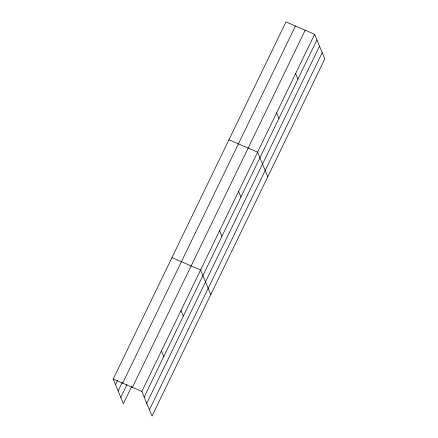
<?xml version="1.0" encoding="UTF-8"?>
<svg xmlns="http://www.w3.org/2000/svg" width="438" height="438" viewBox="0 0 438 438"><rect width="100%" height="100%" fill="white"/><g stroke="black" fill="none" stroke-linecap="round" stroke-linejoin="round"><path stroke-width="0.66" d="M113.212 379.045L285.976 21.9L314.621 34.284L324.788 58.955L152.024 416.1L141.857 391.43L113.212 379.045L123.379 403.716L131.685 386.54M115.522 384.657L117.603 380.365M118.118 390.942L122.268 382.358M122.667 383.135L295.426 25.99M120.789 397.425L127.015 384.548M132.407 387.345L305.166 30.2M141.857 391.43L314.621 34.284M144.173 397.042L316.931 39.896M146.763 403.332L319.526 46.187M149.435 409.809L322.198 52.664M228.964 139.76L257.61 152.145L267.777 176.81M171.953 257.615L200.599 270L210.766 294.67M295.617 73.573L297.928 79.179M276.613 112.856L278.924 118.468M238.606 191.428L240.916 197.04M219.602 230.716L221.913 236.323M181.02 310.476L183.33 316.088M161.436 350.953L163.752 356.565"/></g></svg>
